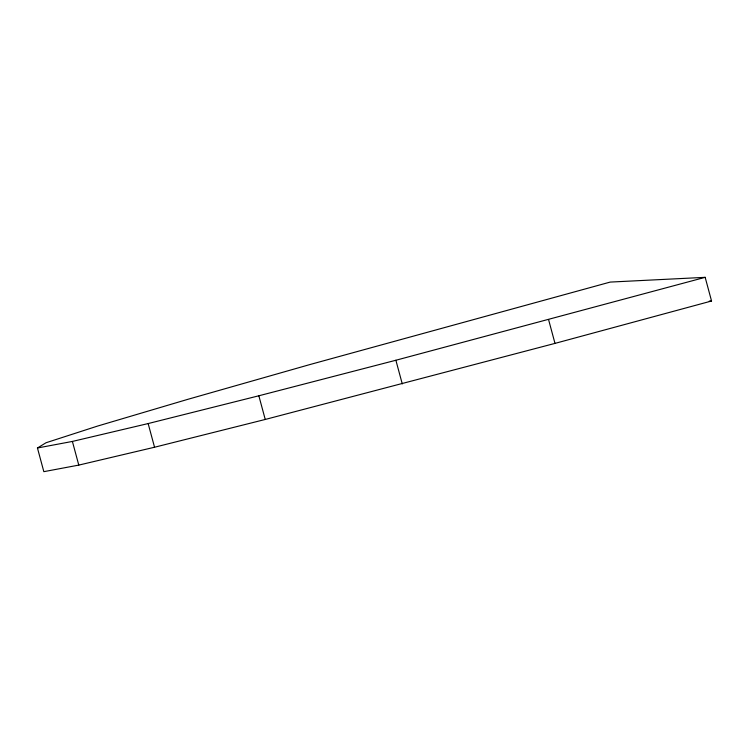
<?xml version="1.0" encoding="UTF-8"?>
<svg xmlns="http://www.w3.org/2000/svg" width="749" height="749" viewBox="0 0 749 749"><rect width="100%" height="100%" fill="white"/><g stroke="black" fill="none" stroke-linecap="round" stroke-linejoin="round"><path stroke-width="1.12" d="M37.45 447.996L46.035 442.743L97.492 426.097L187.802 399.339L309.974 364.538L610.192 282.083L705.165 277.336L711.55 301.004L554.99 343.388L265.24 419.459L154.547 447.237L78.785 465.101L43.835 471.664L37.45 447.996L72.391 441.433L148.152 423.56L258.845 395.781L395.884 360.25L705.165 277.336M709.237 301.126L711.55 301.004M548.605 319.711L554.99 343.388M395.884 360.25L402.269 383.919M258.845 395.781L265.24 419.459M148.152 423.56L154.547 447.237M72.391 441.433L78.785 465.101"/></g></svg>
